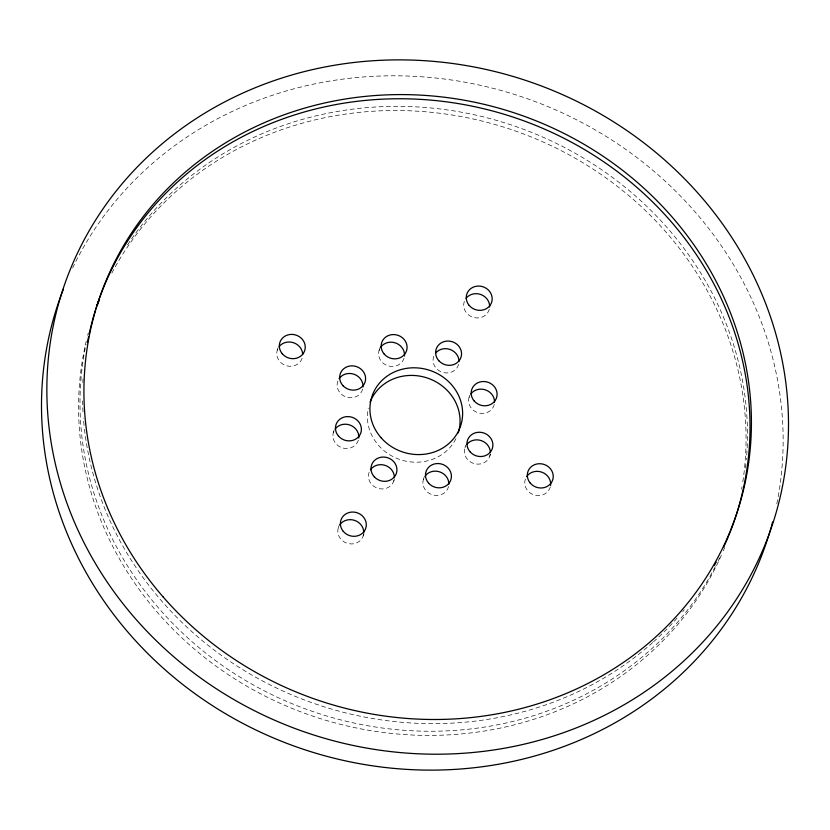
<?xml version="1.0" encoding="UTF-8"?>
<svg xmlns="http://www.w3.org/2000/svg" width="830" height="830" viewBox="0 0 830 830"><rect width="100%" height="100%" fill="white"/><g stroke="black" fill="none" stroke-linecap="round" stroke-linejoin="round"><path stroke-width="0.62" stroke-dasharray="4.15 3.11" d="M277.313 349.99L278.05 347.822M333.38 432.44L334.117 430.262M379.071 350.405L379.808 348.237M338.37 527.652L339.107 525.473M363.187 535.952L363.913 533.773M393.773 481.078L394.509 478.9M423.404 479.377L424.493 476.119M469.095 397.352L469.822 395.173M465.008 447.733L465.744 445.554M489.731 456.272L490.468 454.093M684.262 609.76A336.368 309.621 18.6 0 1 682.685 611.648M677.062 618.153A336.368 309.621 18.6 0 1 667.828 628.071M666.957 628.953A336.368 309.621 18.6 0 1 653.552 641.766M652.629 642.596A336.368 309.621 18.6 0 1 304.942 700.157A336.368 309.621 18.6 0 1 84.328 427.917M84.069 425.458A336.368 309.621 18.6 0 1 83.415 418.102M83 411.971A336.368 309.621 18.6 0 1 82.585 400.932M82.834 382.568A336.368 309.621 18.6 0 1 83.021 378.905M719.693 557.77A336.368 309.621 18.6 0 1 718.106 561.059M715.356 566.485A336.368 309.621 18.6 0 1 309.829 710.49A336.368 309.621 18.6 0 1 86.04 344.232M127.53 244.85A336.368 309.621 18.6 0 1 515.741 126.471A336.368 309.621 18.6 0 1 746.367 459.633M745.9 464.489A336.368 309.621 18.6 0 1 745.496 468.13M455.898 438.769A46.719 43.004 18.6 0 1 399.458 459.374A46.719 43.004 18.6 0 1 368.271 408.173M394.001 480.352A13.083 12.045 18.6 0 1 377.463 488.185A13.083 12.045 18.6 0 1 369.319 471.834M358.342 440.263A13.083 12.045 18.6 0 1 341.524 447.588A13.083 12.045 18.6 0 1 333.93 431.029M362.658 389.156A13.083 12.045 18.6 0 1 345.737 396.844A13.083 12.045 18.6 0 1 338.298 379.953M404.034 358.228A13.083 12.045 18.6 0 1 387.226 365.553A13.083 12.045 18.6 0 1 379.621 348.994M458.617 364.349A13.083 12.045 18.6 0 1 442.079 372.182A13.083 12.045 18.6 0 1 433.934 355.831M494.255 404.449A13.083 12.045 18.6 0 1 477.24 412.5A13.083 12.045 18.6 0 1 469.977 395.267M490.26 454.062A13.083 12.045 18.6 0 1 473.422 463.379A13.083 12.045 18.6 0 1 465.962 445.679M448.563 486.473A13.083 12.045 18.6 0 1 431.548 494.524A13.083 12.045 18.6 0 1 424.286 477.292M489.285 309.237A13.083 12.045 18.6 0 1 472.457 317.101A13.083 12.045 18.6 0 1 464.831 300.263M302.13 358.29A13.083 12.045 18.6 0 1 285.136 365.283A13.083 12.045 18.6 0 1 277.894 348.59M363.561 534.479A13.083 12.045 18.6 0 1 346.961 543.214A13.083 12.045 18.6 0 1 338.951 526.251M550.342 486.899A13.083 12.045 18.6 0 1 533.898 494.888A13.083 12.045 18.6 0 1 525.577 478.609M72.635 267.966A373.739 344.025 18.6 0 1 521.904 96.851A373.739 344.025 18.6 0 1 776.662 504.588M724.694 547.458A336.368 309.621 18.6 0 1 723.293 550.83M721.353 555.291A336.368 309.621 18.6 0 1 313.429 716.363A336.368 309.621 18.6 0 1 86.227 341.265M87.679 335.362A336.368 309.621 18.6 0 1 88.302 333.006M111.822 273.112A336.368 309.621 18.6 0 1 510.595 129.345A336.368 309.621 18.6 0 1 742.425 484.357M742.03 486.764A336.368 309.621 18.6 0 1 741.615 489.161"/><path stroke-width="1.25" d="M730.016 532.31A336.368 309.621 18.6 0 1 723.802 546.846M716.217 562.107A336.368 309.621 18.6 0 1 714.464 565.323M87.42 342.593A336.368 309.621 18.6 0 1 88.603 336.627M89.111 334.241A336.368 309.621 18.6 0 1 90.47 328.317M90.75 327.134A336.368 309.621 18.6 0 1 95.647 309.559M96.041 308.324A336.368 309.621 18.6 0 1 519.59 119.313A336.368 309.621 18.6 0 1 730.462 531.179M97.245 304.89A336.368 309.621 18.6 0 1 98.604 301.238M370.087 402.145A46.719 43.004 18.6 0 1 427.979 378.231A46.719 43.004 18.6 0 1 458.253 432.918M370.419 469.842A13.083 12.045 18.6 0 1 384.964 465.308A13.083 12.045 18.6 0 1 394.385 477.354M335.092 429.069A13.083 12.045 18.6 0 1 350.198 425.116A13.083 12.045 18.6 0 1 358.788 438.033M339.076 378.646A13.083 12.045 18.6 0 1 354.016 374.237A13.083 12.045 18.6 0 1 363.021 386.915M380.348 347.666A13.083 12.045 18.6 0 1 395.505 342.946A13.083 12.045 18.6 0 1 404.48 356.008M435.491 353.227A13.083 12.045 18.6 0 1 449.974 349.43A13.083 12.045 18.6 0 1 459.011 361.351M470.807 393.991A13.083 12.045 18.6 0 1 485.519 389.893A13.083 12.045 18.6 0 1 494.545 402.197M466.834 444.424A13.083 12.045 18.6 0 1 481.317 440.626A13.083 12.045 18.6 0 1 490.354 452.547M425.583 475.424A13.083 12.045 18.6 0 1 440.211 472.052A13.083 12.045 18.6 0 1 448.854 484.222M466.045 298.344A13.083 12.045 18.6 0 1 480.861 294.526A13.083 12.045 18.6 0 1 489.627 306.996M279.098 346.67A13.083 12.045 18.6 0 1 293.54 342.717A13.083 12.045 18.6 0 1 302.701 354.555M339.709 524.933A13.083 12.045 18.6 0 1 354.597 520.379A13.083 12.045 18.6 0 1 363.737 532.974M526.656 476.607A13.083 12.045 18.6 0 1 541.917 472.187A13.083 12.045 18.6 0 1 550.622 485.405M771.267 526.832A373.739 344.025 18.6 0 1 302.743 749.065A373.739 344.025 18.6 0 1 63.495 288.954M772.606 521.935A373.739 344.025 18.6 0 1 771.61 525.608M97.203 305.399A336.368 309.621 18.6 0 1 99.029 300.709M380.918 437.566A46.719 43.004 18.6 0 0 459.913 427.855A46.719 43.004 18.6 0 0 408.007 368.157A46.719 43.004 18.6 0 0 380.918 437.566M374.372 476.908A13.083 12.045 18.6 0 0 396.335 473.463A13.083 12.045 18.6 0 0 381.209 457.206A13.083 12.045 18.6 0 0 374.372 476.908M338.557 436.155A13.083 12.045 18.6 0 0 360.656 433.364A13.083 12.045 18.6 0 0 346.058 416.691A13.083 12.045 18.6 0 0 338.557 436.155M343.029 385.711A13.083 12.045 18.6 0 0 364.993 382.267A13.083 12.045 18.6 0 0 349.866 366.009A13.083 12.045 18.6 0 0 343.029 385.711M384.249 354.13A13.083 12.045 18.6 0 0 406.347 351.339A13.083 12.045 18.6 0 0 391.76 334.666A13.083 12.045 18.6 0 0 384.249 354.13M438.987 360.905A13.083 12.045 18.6 0 0 460.951 357.46A13.083 12.045 18.6 0 0 445.824 341.203A13.083 12.045 18.6 0 0 438.987 360.905M474.262 401.066A13.083 12.045 18.6 0 0 496.371 398.276A13.083 12.045 18.6 0 0 481.774 381.613A13.083 12.045 18.6 0 0 474.262 401.066M470.33 452.101A13.083 12.045 18.6 0 0 492.294 448.657A13.083 12.045 18.6 0 0 477.167 432.399A13.083 12.045 18.6 0 0 470.33 452.101M428.571 483.102A13.083 12.045 18.6 0 0 450.68 480.311A13.083 12.045 18.6 0 0 436.082 463.638A13.083 12.045 18.6 0 0 428.571 483.102M282.242 353.746A13.083 12.045 18.6 0 0 304.423 351.391A13.083 12.045 18.6 0 0 290.189 334.459A13.083 12.045 18.6 0 0 282.242 353.746M343.298 531.397A13.083 12.045 18.6 0 0 365.48 529.042A13.083 12.045 18.6 0 0 351.246 512.11A13.083 12.045 18.6 0 0 343.298 531.397M530.235 483.07A13.083 12.045 18.6 0 0 552.417 480.715A13.083 12.045 18.6 0 0 538.182 463.783A13.083 12.045 18.6 0 0 530.235 483.07M469.178 305.419A13.083 12.045 18.6 0 0 491.36 303.064A13.083 12.045 18.6 0 0 477.126 286.132A13.083 12.045 18.6 0 0 469.178 305.419M141.494 625.467A373.739 344.025 18.6 0 0 770.074 531.511A373.739 344.025 18.6 0 0 341.472 64.138A373.739 344.025 18.6 0 0 141.494 625.467M163.095 596.895A336.368 309.621 18.6 0 0 731.863 527.029A336.368 309.621 18.6 0 0 358.072 97.203A336.368 309.621 18.6 0 0 163.095 596.895"/></g></svg>
